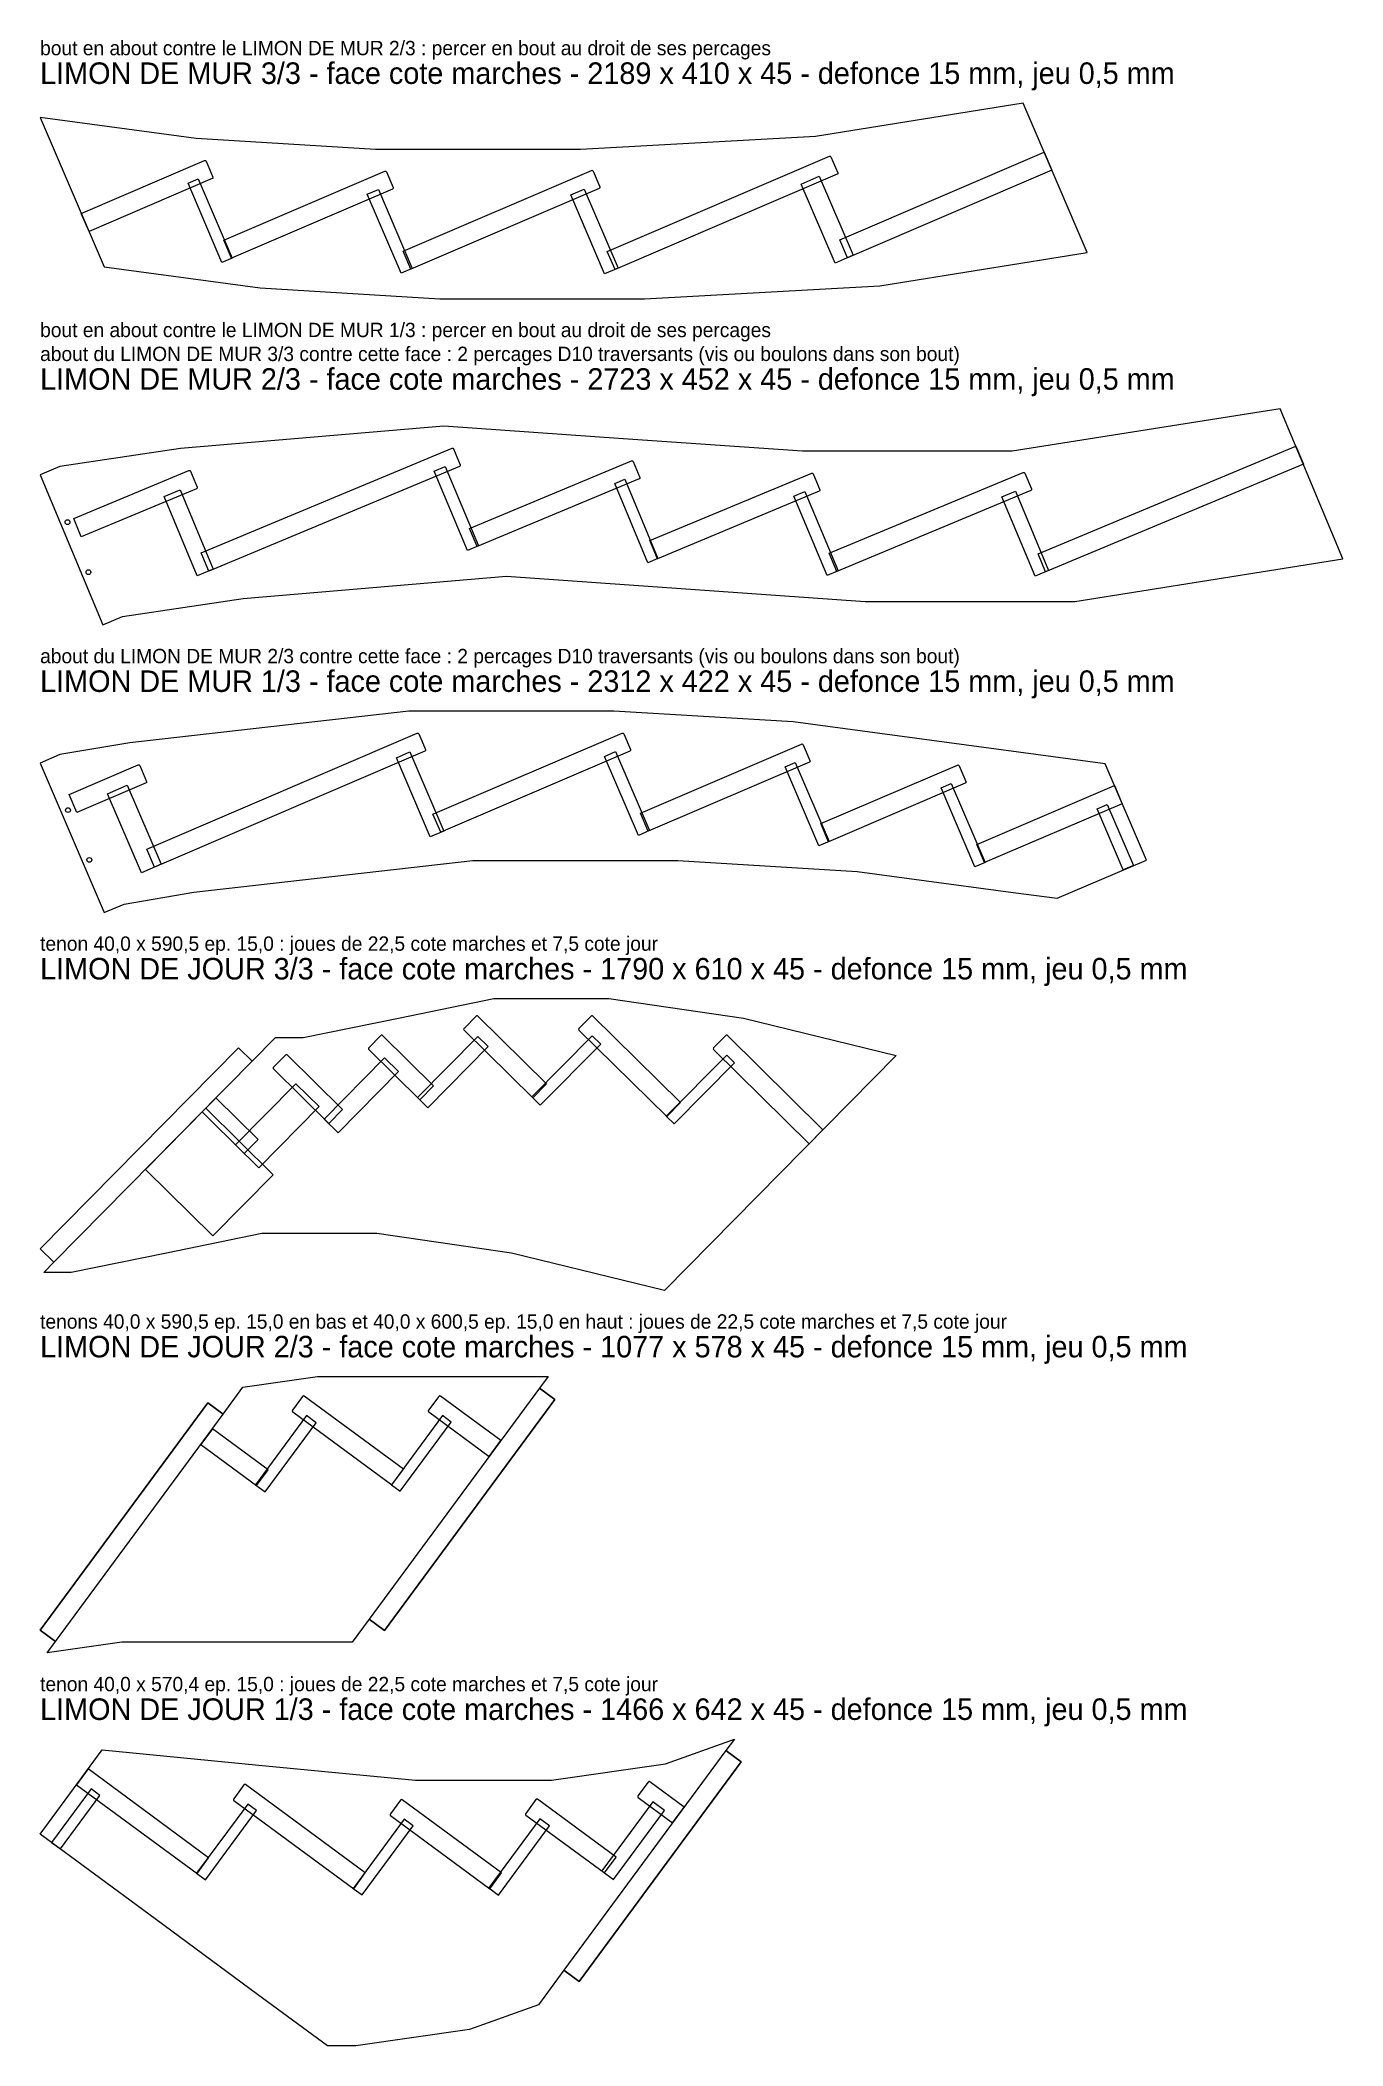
# Model space of a CAD drawing. Header units: millimetres. Extents: x 0 to 2723, y 0 to 4193.
import ezdxf

# ---------------------------------------------------------------- set-up
doc = ezdxf.new("R2010")
doc.units = ezdxf.units.MM
for name, color, linetype in [('DECOUPE', 7, 'CONTINUOUS'), ('DEFONCE', 1, 'CONTINUOUS'), ('PERCAGE', 30, 'CONTINUOUS'), ('TENON', 6, 'CONTINUOUS'), ('TEXTE', 3, 'CONTINUOUS')]:
    doc.layers.add(name, color=color, linetype=linetype)

msp = doc.modelspace()

# ---------------------------------------------------------------- linework, layer by layer
at = {"layer": 'DECOUPE'}
for points in [[(2054.318, 4061.38), (1620.769, 3991.654), (1129.375, 3964.586), (701.117, 3964.586), (325.996, 3987.367), (0, 4031.21), (133.973, 3718.718), (459.968, 3674.875), (835.09, 3652.094), (1263.348, 3652.094), (1754.742, 3679.162), (2188.291, 3748.888)], [(2591.769, 3422.094), (2031.779, 3333.388), (1593.569, 3333.388), (1218.687, 3359.813), (843.676, 3386.184), (293.718, 3339.555), (41.53, 3301.507), (0, 3284.178), (130.93, 2970.399), (172.46, 2987.728), (424.648, 3025.776), (974.606, 3072.405), (1349.617, 3046.034), (1724.499, 3019.609), (2162.709, 3019.609), (2722.699, 3108.315)], [(2225.796, 2679.932), (1899.8, 2723.775), (1573.805, 2767.617), (1198.684, 2790.399), (770.425, 2790.399), (187.5, 2724.089), (41.359, 2699.482), (0, 2681.75), (133.973, 2369.258), (175.332, 2386.99), (321.473, 2411.597), (904.398, 2477.906), (1332.656, 2477.906), (1707.778, 2455.125), (2033.773, 2411.283), (2125.535, 2398.942), (2311.992, 2478.88)], [(491.957, 2108.058), (549.754, 2108.058), (748.896, 2148.658), (948.037, 2189.258), (1188.339, 2189.258), (1469.802, 2148.658), (1789.317, 2070.523), (1304.771, 1579.285), (985.255, 1657.42), (703.792, 1698.02), (463.49, 1698.02), (264.349, 1657.42), (65.208, 1616.82), (7.41, 1616.82), (28.478, 1638.178), (0, 1666.268), (414.705, 2086.7), (443.183, 2058.61)], [(423.843, 1376.77), (579.934, 1399.285), (864.31, 1399.285), (1061.635, 1399.285), (1043.833, 1375.138), (1076.029, 1351.402), (719.683, 868.049), (687.487, 891.785), (652.185, 843.902), (454.861, 843.902), (170.485, 843.902), (14.394, 821.386), (32.196, 845.533), (0, 869.269), (350.432, 1344.601), (382.628, 1320.865)], [(129.807, 618.819), (457.205, 587.101), (784.603, 555.384), (1068.979, 555.384), (1306.819, 589.691), (1450.948, 641.386), (1433.146, 617.239), (1465.342, 593.503), (1126.861, 134.381), (1094.665, 158.117), (1041.499, 86.002), (897.37, 34.308), (659.529, 0), (600.548, 0), (454.521, 107.656), (227.261, 275.201), (0, 442.746)]]:
    msp.add_lwpolyline(points, close=True, dxfattribs=at)
at = {"layer": 'DEFONCE'}
for points in [[(1201.499, 3713.436), (1185.343, 3751.119), (1649.44, 3950.088, -0.414214), (1652.723, 3948.776), (1666.909, 3915.688, -0.414214), (1665.596, 3912.405)], [(102.154, 3792.935), (85.999, 3830.617), (343.662, 3941.084, -0.414214), (346.945, 3939.771), (361.131, 3906.684, -0.414214), (359.818, 3903.401)], [(400.118, 3737.074), (383.962, 3774.757), (720.517, 3919.046, -0.414214), (723.8, 3917.733), (737.986, 3884.646, -0.414214), (736.673, 3881.363)], [(775.022, 3714.2), (758.866, 3751.882), (1152.385, 3920.593, -0.414214), (1155.668, 3919.281), (1169.853, 3886.193, -0.414214), (1168.541, 3882.911)], [(352.272, 3083.074), (336.483, 3120.912), (860.892, 3339.732, -0.414214), (864.162, 3338.387), (878.025, 3305.163, -0.414214), (876.681, 3301.894)], [(913.4, 3134.364), (897.612, 3172.202), (1235.903, 3313.361, -0.414214), (1239.173, 3312.016), (1253.036, 3278.792, -0.414214), (1251.692, 3275.523)], [(85.951, 3154.798), (70.163, 3192.636), (310.934, 3293.103, -0.414214), (314.204, 3291.758), (328.067, 3258.534, -0.414214), (326.722, 3255.265)], [(1290.373, 3108.812), (1274.585, 3146.65), (1612.526, 3287.662, -0.414214), (1615.796, 3286.318), (1629.659, 3253.094, -0.414214), (1628.315, 3249.824)], [(1665.037, 3082.296), (1649.249, 3120.134), (2054.536, 3289.248, -0.414214), (2057.806, 3287.903), (2071.669, 3254.68, -0.414214), (2070.325, 3251.41)], [(239.195, 2464.181), (223.039, 2501.864), (788.092, 2744.115, -0.414214), (791.375, 2742.803), (805.56, 2709.715, -0.414214), (804.247, 2706.432)], [(837.206, 2536.958), (821.05, 2574.641), (1216.35, 2744.115, -0.414214), (1219.633, 2742.803), (1233.818, 2709.715, -0.414214), (1232.506, 2706.432)], [(1270.854, 2539.269), (1254.699, 2576.952), (1591.471, 2721.334, -0.414214), (1594.754, 2720.021), (1608.94, 2686.934, -0.414214), (1607.627, 2683.651)], [(76.553, 2578.057), (60.397, 2615.74), (205.166, 2677.806, -0.414214), (208.449, 2676.493), (222.635, 2643.406, -0.414214), (221.322, 2640.123)], [(1647.927, 2517.324), (1631.771, 2555.007), (1917.467, 2677.492, -0.414214), (1920.75, 2676.179), (1934.935, 2643.092, -0.414214), (1933.623, 2639.809)], [(1029.508, 1981.779), (1058.3, 2010.968), (914.7, 2152.613, 0.414214), (911.164, 2152.588), (885.884, 2126.959, 0.414214), (885.908, 2123.423)], [(1309.46, 1942.67), (1338.252, 1971.859), (1155.002, 2152.613, 0.414214), (1151.466, 2152.588), (1126.186, 2126.959, 0.414214), (1126.21, 2123.423)], [(793.382, 1977.66), (822.174, 2006.85), (715.558, 2112.013, 0.414214), (712.023, 2111.988), (686.742, 2086.359, 0.414214), (686.767, 2082.823)], [(1607.261, 1885.953), (1636.053, 1915.143), (1436.465, 2112.013, 0.414214), (1432.929, 2111.988), (1407.648, 2086.359, 0.414214), (1407.673, 2082.823)], [(603.047, 1928.373), (631.839, 1957.563), (516.417, 2071.413, 0.414214), (512.882, 2071.388), (487.601, 2045.759, 0.414214), (487.625, 2042.223)], [(735.019, 1172.515), (759.349, 1205.516), (552.171, 1358.256, 0.414214), (548.675, 1357.727), (527.312, 1328.751, 0.414214), (527.841, 1325.255)], [(938.448, 1232.193), (962.777, 1265.194), (836.546, 1358.256, 0.414214), (833.051, 1357.727), (811.688, 1328.751, 0.414214), (812.217, 1325.255)], [(655.312, 328.614), (679.642, 361.615), (429.441, 546.072, 0.414214), (425.946, 545.543), (404.583, 516.566, 0.414214), (405.112, 513.071)], [(1321.802, 466.21), (1346.131, 499.211), (1274.376, 552.112, 0.414214), (1270.88, 551.583), (1249.518, 522.606, 0.414214), (1250.047, 519.111)], [(939.878, 328.473), (964.208, 361.474), (756.839, 514.354, 0.414214), (753.343, 513.826), (731.981, 484.849, 0.414214), (732.51, 481.353)], [(1179.279, 361.631), (1203.608, 394.632), (1039.697, 515.474, 0.414214), (1036.201, 514.945), (1014.838, 485.968, 0.414214), (1015.367, 482.473)]]:
    msp.add_lwpolyline(points, format="xyb", close=True, dxfattribs=at)
for points in [[(2114.409, 3921.218), (1687.185, 3738.056), (1671.029, 3775.739), (2098.253, 3958.901)], [(401.037, 3737.468), (379.897, 3728.405), (309.069, 3893.612), (330.208, 3902.675)], [(1699.108, 3743.168), (1661.313, 3726.965), (1590.485, 3892.172), (1628.28, 3908.375)], [(777.674, 3715.337), (754.642, 3705.462), (683.814, 3870.67), (706.846, 3880.544)], [(1207.761, 3716.121), (1179.813, 3704.139), (1108.985, 3869.346), (1136.933, 3881.328)], [(2640.085, 3306.302), (2101.33, 3081.496), (2085.541, 3119.334), (2624.297, 3344.14)], [(916.066, 3135.476), (892.937, 3125.825), (823.717, 3291.713), (846.847, 3301.364)], [(1291.296, 3109.197), (1270.07, 3100.34), (1200.85, 3266.227), (1222.076, 3275.084)], [(361.611, 3086.971), (328.511, 3073.159), (259.291, 3239.047), (292.392, 3252.859)], [(1667.701, 3083.407), (1644.574, 3073.757), (1575.354, 3239.645), (1598.481, 3249.295)], [(2107.794, 3084.193), (2079.461, 3072.37), (2010.241, 3238.258), (2038.574, 3250.08)], [(843.468, 2539.642), (815.52, 2527.661), (744.692, 2692.868), (772.639, 2704.85)], [(1273.507, 2540.406), (1250.475, 2530.532), (1179.647, 2695.739), (1202.679, 2705.613)], [(1648.846, 2517.718), (1627.707, 2508.655), (1556.878, 2673.862), (1578.017, 2682.925)], [(252.733, 2469.985), (211.783, 2452.429), (140.955, 2617.636), (181.905, 2635.192)], [(1974.841, 2473.875), (1953.702, 2464.813), (1882.874, 2630.02), (1904.013, 2639.083)], [(2261.456, 2596.754), (1973.922, 2473.481), (1957.767, 2511.164), (2245.301, 2634.437)], [(2284.878, 2467.256), (2263.739, 2458.193), (2208.87, 2586.177), (2230.009, 2595.24)], [(788.531, 1982.445), (810.18, 1961.091), (936.407, 2089.062), (914.759, 2110.416)], [(1027.453, 1983.806), (1045.294, 1966.208), (1171.522, 2094.179), (1153.681, 2111.777)], [(593.811, 1937.483), (623.088, 1908.606), (749.315, 2036.577), (720.039, 2065.455)], [(1308.748, 1943.372), (1325.122, 1927.22), (1451.35, 2055.191), (1434.976, 2071.343)], [(338.403, 1952.384), (426.731, 1865.259), (455.523, 1894.449), (367.195, 1981.573)], [(408.454, 1883.287), (456.88, 1835.521), (583.108, 1963.492), (534.682, 2011.258)], [(219.9, 1832.244), (360.947, 1693.119), (487.174, 1821.09), (346.128, 1960.215)], [(450.029, 1172.968), (470.2, 1158.098), (576.864, 1302.779), (556.693, 1317.65)], [(734.214, 1173.109), (752.727, 1159.46), (859.392, 1304.142), (840.879, 1317.79)], [(335.722, 1257.24), (452.352, 1171.256), (476.682, 1204.257), (360.051, 1290.241)], [(76.104, 545.975), (327.915, 360.331), (352.244, 393.332), (100.434, 578.976)], [(23.745, 425.24), (42.257, 411.592), (124.889, 523.675), (106.376, 537.323)], [(327.11, 360.924), (345.622, 347.276), (452.287, 491.958), (433.774, 505.606)], [(1173.794, 365.674), (1198.27, 347.63), (1304.934, 492.311), (1280.459, 510.356)], [(654.507, 329.207), (673.02, 315.559), (779.685, 460.24), (761.172, 473.888)], [(937.555, 330.186), (957.726, 315.316), (1064.39, 459.997), (1044.22, 474.868)]]:
    msp.add_lwpolyline(points, close=True, dxfattribs=at)
at = {"layer": 'PERCAGE'}
for centre in [(57.256, 3185.265), (100.899, 3080.672), (58.214, 2583.398), (102.872, 2479.234)]:
    msp.add_circle(centre, 5, dxfattribs=at)
at = {"layer": 'TENON'}
for points in [[(0, 1666.268), (28.478, 1638.178), (443.183, 2058.61), (414.705, 2086.7)], [(0, 869.269), (32.196, 845.533), (382.628, 1320.865), (350.432, 1344.601)], [(687.487, 891.785), (719.683, 868.049), (1076.029, 1351.402), (1043.833, 1375.138)], [(1094.665, 158.117), (1126.861, 134.381), (1465.342, 593.503), (1433.146, 617.239)]]:
    msp.add_lwpolyline(points, close=True, dxfattribs=at)

# ---------------------------------------------------------------- texts
at = {"layer": 'TEXTE'}
for s, height, p in [('bout en about contre le LIMON DE MUR 2/3 : percer en bout au droit de ses percages', 30, (0, 4161.38)), ('LIMON DE MUR 3/3 - face cote marches - 2189 x 410 x 45 - defonce 15 mm, jeu 0,5 mm', 45, (0, 4101.38)), ('bout en about contre le LIMON DE MUR 1/3 : percer en bout au droit de ses percages', 30, (0, 3572.094)), ('about du LIMON DE MUR 3/3 contre cette face : 2 percages D10 traversants (vis ou boulons dans son bout)', 30, (0, 3522.094)), ('LIMON DE MUR 2/3 - face cote marches - 2723 x 452 x 45 - defonce 15 mm, jeu 0,5 mm', 45, (0, 3462.094)), ('about du LIMON DE MUR 2/3 contre cette face : 2 percages D10 traversants (vis ou boulons dans son bout)', 30, (0, 2890.399)), ('LIMON DE MUR 1/3 - face cote marches - 2312 x 422 x 45 - defonce 15 mm, jeu 0,5 mm', 45, (0, 2830.399)), ('tenon 40,0 x 590,5 ep. 15,0 : joues de 22,5 cote marches et 7,5 cote jour', 30, (0, 2289.258)), ('LIMON DE JOUR 3/3 - face cote marches - 1790 x 610 x 45 - defonce 15 mm, jeu 0,5 mm', 45, (0, 2229.258)), ('tenons 40,0 x 590,5 ep. 15,0 en bas et 40,0 x 600,5 ep. 15,0 en haut : joues de 22,5 cote marches et 7,5 cote jour', 30, (0, 1499.285)), ('LIMON DE JOUR 2/3 - face cote marches - 1077 x 578 x 45 - defonce 15 mm, jeu 0,5 mm', 45, (0, 1439.285)), ('tenon 40,0 x 570,4 ep. 15,0 : joues de 22,5 cote marches et 7,5 cote jour', 30, (0, 741.386)), ('LIMON DE JOUR 1/3 - face cote marches - 1466 x 642 x 45 - defonce 15 mm, jeu 0,5 mm', 45, (0, 681.386))]:
    msp.add_text(s, height=height, dxfattribs=at).set_placement(p)

doc.saveas('drawing.dxf')
